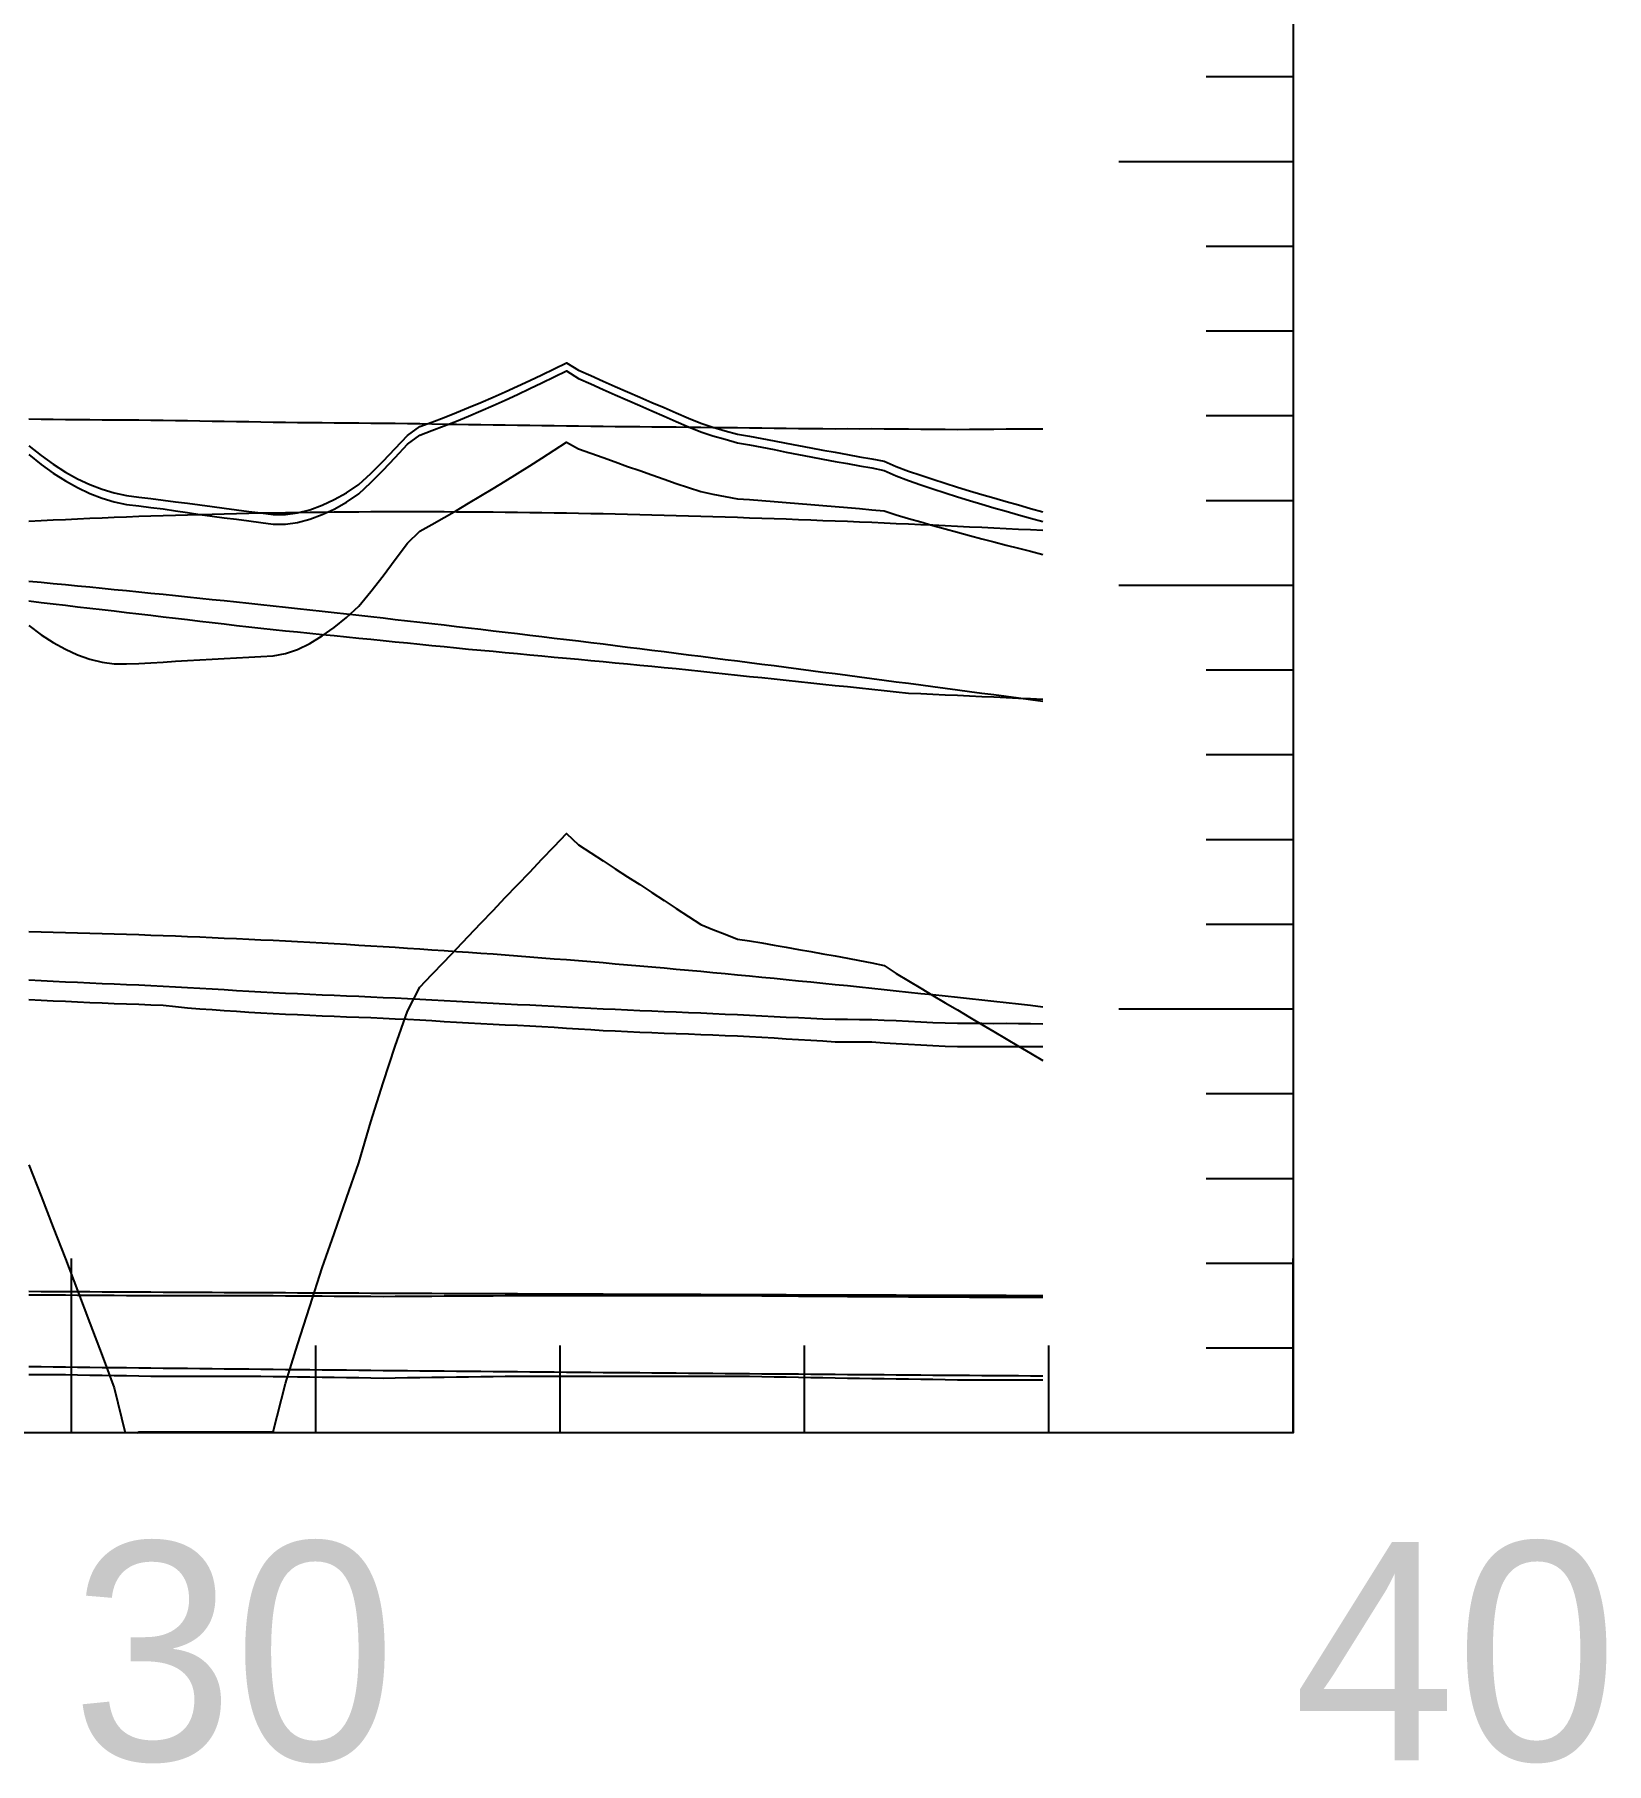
# Model space of a CAD drawing. Extents: x -35 to 191, y -35 to 135.
# Drawn here: x 133 to 190.7, y -12.1 to 51.3 of the extents above; entities that cross this region are included whole.
import ezdxf

# ---------------------------------------------------------------- set-up
doc = ezdxf.new("R2010")
doc.units = 0

msp = doc.modelspace()

# ---------------------------------------------------------------- linework, layer by layer
at = {"color": 0}
for p, q in [((179.2, 49.706), (176, 49.706)), ((179.2, 46.599), (172.8, 46.599)), ((179.2, 43.492), (176, 43.492)), ((179.2, 40.386), (176, 40.386)), ((179.2, 37.279), (176, 37.279)), ((179.2, 34.173), (176, 34.173)), ((179.2, 31.066), (172.8, 31.066)), ((179.2, 27.959), (176, 27.959)), ((179.2, 24.853), (176, 24.853)), ((179.2, 21.746), (176, 21.746)), ((179.2, 18.64), (176, 18.64)), ((179.2, 15.533), (172.8, 15.533)), ((179.2, 12.426), (176, 12.426)), ((179.2, 9.32), (176, 9.32)), ((134.4, 0), (134.4, 6.4)), ((179.2, 0), (179.2, 6.4)), ((179.2, 6.213), (176, 6.213)), ((143.36, 0), (143.36, 3.2)), ((152.32, 0), (152.32, 3.2)), ((161.28, 0), (161.28, 3.2)), ((170.24, 0), (170.24, 3.2)), ((179.2, 3.107), (176, 3.107))]:
    msp.add_line(p, q, dxfattribs=at)
msp.add_lwpolyline([(0, 0), (0, 108.731), (179.2, 108.731), (179.2, 0)], close=True, dxfattribs=at)
at = {"color": 2}
for points in [[(132.832, 36.18), (133.28, 35.825), (133.728, 35.507), (134.176, 35.224), (134.624, 34.979), (135.072, 34.763), (135.52, 34.59), (135.968, 34.458), (136.416, 34.362), (136.864, 34.306), (137.312, 34.251), (137.76, 34.193), (138.208, 34.135), (138.656, 34.077), (139.104, 34.018), (139.552, 33.959), (140, 33.9), (140.448, 33.841), (140.896, 33.782), (141.344, 33.724), (141.792, 33.67), (142.24, 33.669), (142.688, 33.724), (143.136, 33.84), (143.584, 34.014), (144.032, 34.211), (144.48, 34.464), (144.928, 34.764), (145.376, 35.175), (145.824, 35.619), (146.272, 36.082), (146.72, 36.559), (147.168, 36.891), (147.616, 37.057), (148.064, 37.227), (148.512, 37.403), (148.96, 37.586), (149.408, 37.774), (149.856, 37.967), (150.304, 38.166), (150.752, 38.37), (151.2, 38.578), (151.648, 38.79), (152.096, 39.007), (152.544, 39.228), (152.992, 38.956), (153.44, 38.756), (153.888, 38.557), (154.336, 38.359), (154.784, 38.163), (155.232, 37.969), (155.68, 37.777), (156.128, 37.586), (156.576, 37.392), (157.024, 37.2), (157.472, 37.009), (157.92, 36.87), (158.368, 36.739), (158.816, 36.608), (159.264, 36.533), (159.712, 36.448), (160.16, 36.364), (160.608, 36.279), (161.056, 36.194), (161.504, 36.11), (161.952, 36.027), (162.4, 35.946), (162.848, 35.868), (163.296, 35.784), (163.744, 35.703), (164.192, 35.616), (164.64, 35.429), (165.088, 35.256), (165.536, 35.106), (165.984, 34.957), (166.432, 34.813), (166.88, 34.672), (167.328, 34.537), (167.776, 34.404), (168.224, 34.273), (168.672, 34.145), (169.12, 34.017), (169.568, 33.889), (170.016, 33.761)], [(132.832, 31.229), (133.28, 31.186), (133.728, 31.143), (134.176, 31.099), (134.624, 31.056), (135.072, 31.012), (135.52, 30.967), (135.968, 30.923), (136.416, 30.878), (136.864, 30.833), (137.312, 30.787), (137.76, 30.742), (138.208, 30.696), (138.656, 30.649), (139.104, 30.603), (139.552, 30.556), (140, 30.509), (140.448, 30.462), (140.896, 30.414), (141.344, 30.367), (141.792, 30.319), (142.24, 30.27), (142.688, 30.222), (143.136, 30.173), (143.584, 30.124), (144.032, 30.074), (144.48, 30.024), (144.928, 29.974), (145.376, 29.924), (145.824, 29.874), (146.272, 29.823), (146.72, 29.772), (147.168, 29.721), (147.616, 29.669), (148.064, 29.617), (148.512, 29.565), (148.96, 29.513), (149.408, 29.46), (149.856, 29.407), (150.304, 29.354), (150.752, 29.301), (151.2, 29.247), (151.648, 29.193), (152.096, 29.139), (152.544, 29.085), (152.992, 29.03), (153.44, 28.975), (153.888, 28.92), (154.336, 28.865), (154.784, 28.809), (155.232, 28.754), (155.68, 28.698), (156.128, 28.641), (156.576, 28.585), (157.024, 28.528), (157.472, 28.472), (157.92, 28.415), (158.368, 28.357), (158.816, 28.3), (159.264, 28.242), (159.712, 28.185), (160.16, 28.127), (160.608, 28.069), (161.056, 28.01), (161.504, 27.952), (161.952, 27.893), (162.4, 27.835), (162.848, 27.776), (163.296, 27.717), (163.744, 27.658), (164.192, 27.599), (164.64, 27.539), (165.088, 27.48), (165.536, 27.421), (165.984, 27.361), (166.432, 27.301), (166.88, 27.242), (167.328, 27.182), (167.776, 27.122), (168.224, 27.063), (168.672, 27.003), (169.12, 26.943), (169.568, 26.884), (170.016, 26.824)], [(132.832, 18.38), (133.28, 18.37), (133.728, 18.36), (134.176, 18.349), (134.624, 18.337), (135.072, 18.325), (135.52, 18.311), (135.968, 18.298), (136.416, 18.283), (136.864, 18.268), (137.312, 18.252), (137.76, 18.236), (138.208, 18.218), (138.656, 18.201), (139.104, 18.182), (139.552, 18.163), (140, 18.143), (140.448, 18.123), (140.896, 18.102), (141.344, 18.08), (141.792, 18.058), (142.24, 18.035), (142.688, 18.012), (143.136, 17.988), (143.584, 17.963), (144.032, 17.938), (144.48, 17.912), (144.928, 17.886), (145.376, 17.859), (145.824, 17.831), (146.272, 17.803), (146.72, 17.774), (147.168, 17.745), (147.616, 17.715), (148.064, 17.684), (148.512, 17.653), (148.96, 17.621), (149.408, 17.589), (149.856, 17.557), (150.304, 17.523), (150.752, 17.49), (151.2, 17.455), (151.648, 17.42), (152.096, 17.385), (152.544, 17.349), (152.992, 17.313), (153.44, 17.276), (153.888, 17.239), (154.336, 17.201), (154.784, 17.162), (155.232, 17.124), (155.68, 17.084), (156.128, 17.045), (156.576, 17.004), (157.024, 16.964), (157.472, 16.922), (157.92, 16.881), (158.368, 16.839), (158.816, 16.796), (159.264, 16.754), (159.712, 16.71), (160.16, 16.667), (160.608, 16.623), (161.056, 16.578), (161.504, 16.533), (161.952, 16.488), (162.4, 16.442), (162.848, 16.397), (163.296, 16.35), (163.744, 16.304), (164.192, 16.257), (164.64, 16.21), (165.088, 16.162), (165.536, 16.114), (165.984, 16.066), (166.432, 16.018), (166.88, 15.97), (167.328, 15.921), (167.776, 15.872), (168.224, 15.823), (168.672, 15.774), (169.12, 15.724), (169.568, 15.675), (170.016, 15.625)], [(132.832, 16.613), (133.28, 16.587), (133.728, 16.563), (134.176, 16.54), (134.624, 16.52), (135.072, 16.499), (135.52, 16.48), (135.968, 16.461), (136.416, 16.441), (136.864, 16.423), (137.312, 16.404), (137.76, 16.382), (138.208, 16.357), (138.656, 16.33), (139.104, 16.304), (139.552, 16.277), (140, 16.25), (140.448, 16.224), (140.896, 16.198), (141.344, 16.172), (141.792, 16.148), (142.24, 16.126), (142.688, 16.104), (143.136, 16.085), (143.584, 16.064), (144.032, 16.045), (144.48, 16.026), (144.928, 16.006), (145.376, 15.987), (145.824, 15.966), (146.272, 15.944), (146.72, 15.922), (147.168, 15.899), (147.616, 15.874), (148.064, 15.85), (148.512, 15.826), (148.96, 15.802), (149.408, 15.778), (149.856, 15.755), (150.304, 15.733), (150.752, 15.711), (151.2, 15.69), (151.648, 15.667), (152.096, 15.644), (152.544, 15.621), (152.992, 15.598), (153.44, 15.575), (153.888, 15.552), (154.336, 15.53), (154.784, 15.508), (155.232, 15.489), (155.68, 15.469), (156.128, 15.45), (156.576, 15.432), (157.024, 15.413), (157.472, 15.394), (157.92, 15.375), (158.368, 15.355), (158.816, 15.334), (159.264, 15.312), (159.712, 15.29), (160.16, 15.268), (160.608, 15.246), (161.056, 15.224), (161.504, 15.203), (161.952, 15.183), (162.4, 15.169), (162.848, 15.162), (163.296, 15.156), (163.744, 15.151), (164.192, 15.135), (164.64, 15.116), (165.088, 15.094), (165.536, 15.072), (165.984, 15.051), (166.432, 15.034), (166.88, 15.021), (167.328, 15.017), (167.776, 15.016), (168.224, 15.013), (168.672, 15.017), (169.12, 15.014), (169.568, 15.011), (170.016, 15.002)], [(132.832, 2.436), (133.28, 2.43), (133.728, 2.425), (134.176, 2.42), (134.624, 2.414), (135.072, 2.409), (135.52, 2.404), (135.968, 2.399), (136.416, 2.394), (136.864, 2.389), (137.312, 2.384), (137.76, 2.379), (138.208, 2.374), (138.656, 2.369), (139.104, 2.364), (139.552, 2.359), (140, 2.355), (140.448, 2.35), (140.896, 2.345), (141.344, 2.34), (141.792, 2.336), (142.24, 2.331), (142.688, 2.327), (143.136, 2.322), (143.584, 2.318), (144.032, 2.313), (144.48, 2.309), (144.928, 2.304), (145.376, 2.3), (145.824, 2.295), (146.272, 2.291), (146.72, 2.287), (147.168, 2.283), (147.616, 2.278), (148.064, 2.274), (148.512, 2.27), (148.96, 2.266), (149.408, 2.262), (149.856, 2.257), (150.304, 2.253), (150.752, 2.249), (151.2, 2.245), (151.648, 2.241), (152.096, 2.237), (152.544, 2.233), (152.992, 2.229), (153.44, 2.225), (153.888, 2.221), (154.336, 2.218), (154.784, 2.214), (155.232, 2.21), (155.68, 2.206), (156.128, 2.202), (156.576, 2.199), (157.024, 2.195), (157.472, 2.191), (157.92, 2.187), (158.368, 2.184), (158.816, 2.18), (159.264, 2.176), (159.712, 2.173), (160.16, 2.169), (160.608, 2.166), (161.056, 2.162), (161.504, 2.158), (161.952, 2.155), (162.4, 2.151), (162.848, 2.148), (163.296, 2.145), (163.744, 2.141), (164.192, 2.138), (164.64, 2.134), (165.088, 2.131), (165.536, 2.127), (165.984, 2.124), (166.432, 2.121), (166.88, 2.117), (167.328, 2.114), (167.776, 2.111), (168.224, 2.108), (168.672, 2.104), (169.12, 2.101), (169.568, 2.098), (170.016, 2.095)]]:
    msp.add_lwpolyline(points, dxfattribs=at)
at = {"color": 1}
msp.add_lwpolyline([(132.832, 35.863), (133.28, 35.505), (133.728, 35.186), (134.176, 34.903), (134.624, 34.655), (135.072, 34.439), (135.52, 34.265), (135.968, 34.132), (136.416, 34.037), (136.864, 33.982), (137.312, 33.926), (137.76, 33.871), (138.208, 33.803), (138.656, 33.736), (139.104, 33.67), (139.552, 33.611), (140, 33.55), (140.448, 33.49), (140.896, 33.429), (141.344, 33.368), (141.792, 33.315), (142.24, 33.315), (142.688, 33.372), (143.136, 33.49), (143.584, 33.667), (144.032, 33.866), (144.48, 34.123), (144.928, 34.427), (145.376, 34.842), (145.824, 35.292), (146.272, 35.759), (146.72, 36.242), (147.168, 36.578), (147.616, 36.744), (148.064, 36.916), (148.512, 37.093), (148.96, 37.277), (149.408, 37.467), (149.856, 37.661), (150.304, 37.863), (150.752, 38.069), (151.2, 38.28), (151.648, 38.492), (152.096, 38.709), (152.544, 38.93), (152.992, 38.654), (153.44, 38.451), (153.888, 38.249), (154.336, 38.05), (154.784, 37.854), (155.232, 37.659), (155.68, 37.465), (156.128, 37.274), (156.576, 37.079), (157.024, 36.886), (157.472, 36.695), (157.92, 36.555), (158.368, 36.424), (158.816, 36.292), (159.264, 36.217), (159.712, 36.132), (160.16, 36.044), (160.608, 35.957), (161.056, 35.87), (161.504, 35.783), (161.952, 35.696), (162.4, 35.609), (162.848, 35.534), (163.296, 35.452), (163.744, 35.372), (164.192, 35.277), (164.64, 35.085), (165.088, 34.909), (165.536, 34.757), (165.984, 34.605), (166.432, 34.457), (166.88, 34.317), (167.328, 34.181), (167.776, 34.048), (168.224, 33.916), (168.672, 33.786), (169.12, 33.657), (169.568, 33.53), (170.016, 33.405)], dxfattribs=at)
at = {"color": 4}
for points in [[(132.832, 37.174), (133.28, 37.167), (133.728, 37.161), (134.176, 37.154), (134.624, 37.152), (135.072, 37.146), (135.52, 37.143), (135.968, 37.14), (136.416, 37.134), (136.864, 37.132), (137.312, 37.128), (137.76, 37.122), (138.208, 37.116), (138.656, 37.108), (139.104, 37.101), (139.552, 37.093), (140, 37.086), (140.448, 37.078), (140.896, 37.071), (141.344, 37.064), (141.792, 37.057), (142.24, 37.052), (142.688, 37.045), (143.136, 37.043), (143.584, 37.037), (144.032, 37.033), (144.48, 37.03), (144.928, 37.024), (145.376, 37.02), (145.824, 37.015), (146.272, 37.009), (146.72, 37.004), (147.168, 36.997), (147.616, 36.991), (148.064, 36.984), (148.512, 36.977), (148.96, 36.971), (149.408, 36.964), (149.856, 36.958), (150.304, 36.952), (150.752, 36.947), (151.2, 36.941), (151.648, 36.935), (152.096, 36.929), (152.544, 36.923), (152.992, 36.916), (153.44, 36.91), (153.888, 36.904), (154.336, 36.898), (154.784, 36.892), (155.232, 36.888), (155.68, 36.883), (156.128, 36.879), (156.576, 36.875), (157.024, 36.87), (157.472, 36.866), (157.92, 36.862), (158.368, 36.857), (158.816, 36.852), (159.264, 36.846), (159.712, 36.841), (160.16, 36.835), (160.608, 36.829), (161.056, 36.824), (161.504, 36.818), (161.952, 36.814), (162.4, 36.812), (162.848, 36.814), (163.296, 36.81), (163.744, 36.819), (164.192, 36.813), (164.64, 36.809), (165.088, 36.803), (165.536, 36.798), (165.984, 36.793), (166.432, 36.79), (166.88, 36.785), (167.328, 36.791), (167.776, 36.794), (168.224, 36.792), (168.672, 36.806), (169.12, 36.804), (169.568, 36.807), (170.016, 36.807)], [(132.832, 29.593), (133.28, 29.262), (133.728, 28.974), (134.176, 28.73), (134.624, 28.528), (135.072, 28.364), (135.52, 28.252), (135.968, 28.188), (136.416, 28.188), (136.864, 28.2), (137.312, 28.229), (137.76, 28.257), (138.208, 28.285), (138.656, 28.313), (139.104, 28.34), (139.552, 28.366), (140, 28.392), (140.448, 28.417), (140.896, 28.442), (141.344, 28.466), (141.792, 28.49), (142.24, 28.571), (142.688, 28.718), (143.136, 28.933), (143.584, 29.214), (144.032, 29.519), (144.48, 29.887), (144.928, 30.306), (145.376, 30.847), (145.824, 31.423), (146.272, 32.014), (146.72, 32.618), (147.168, 33.056), (147.616, 33.306), (148.064, 33.56), (148.512, 33.818), (148.96, 34.081), (149.408, 34.347), (149.856, 34.617), (150.304, 34.892), (150.752, 35.17), (151.2, 35.452), (151.648, 35.737), (152.096, 36.026), (152.544, 36.318), (152.992, 36.078), (153.44, 35.915), (153.888, 35.753), (154.336, 35.592), (154.784, 35.432), (155.232, 35.275), (155.68, 35.118), (156.128, 34.963), (156.576, 34.809), (157.024, 34.657), (157.472, 34.506), (157.92, 34.411), (158.368, 34.324), (158.816, 34.238), (159.264, 34.213), (159.712, 34.178), (160.16, 34.142), (160.608, 34.106), (161.056, 34.07), (161.504, 34.034), (161.952, 33.997), (162.4, 33.961), (162.848, 33.925), (163.296, 33.882), (163.744, 33.841), (164.192, 33.799), (164.64, 33.652), (165.088, 33.522), (165.536, 33.393), (165.984, 33.266), (166.432, 33.143), (166.88, 33.02), (167.328, 32.899), (167.776, 32.78), (168.224, 32.662), (168.672, 32.545), (169.12, 32.431), (169.568, 32.317), (170.016, 32.206)], [(132.832, 5.062), (133.28, 5.062), (133.728, 5.062), (134.176, 5.059), (134.624, 5.056), (135.072, 5.053), (135.52, 5.05), (135.968, 5.047), (136.416, 5.044), (136.864, 5.041), (137.312, 5.038), (137.76, 5.035), (138.208, 5.035), (138.656, 5.035), (139.104, 5.035), (139.552, 5.035), (140, 5.035), (140.448, 5.035), (140.896, 5.035), (141.344, 5.035), (141.792, 5.033), (142.24, 5.03), (142.688, 5.027), (143.136, 5.024), (143.584, 5.021), (144.032, 5.019), (144.48, 5.016), (144.928, 5.013), (145.376, 5.01), (145.824, 5.008), (146.272, 5.011), (146.72, 5.013), (147.168, 5.016), (147.616, 5.018), (148.064, 5.021), (148.512, 5.024), (148.96, 5.026), (149.408, 5.029), (149.856, 5.031), (150.304, 5.034), (150.752, 5.035), (151.2, 5.035), (151.648, 5.035), (152.096, 5.035), (152.544, 5.035), (152.992, 5.035), (153.44, 5.035), (153.888, 5.035), (154.336, 5.035), (154.784, 5.035), (155.232, 5.035), (155.68, 5.035), (156.128, 5.035), (156.576, 5.035), (157.024, 5.035), (157.472, 5.035), (157.92, 5.035), (158.368, 5.035), (158.816, 5.035), (159.264, 5.035), (159.712, 5.03), (160.16, 5.027), (160.608, 5.024), (161.056, 5.02), (161.504, 5.017), (161.952, 5.014), (162.4, 5.011), (162.848, 5.008), (163.296, 5.005), (163.744, 5.002), (164.192, 5), (164.64, 4.997), (165.088, 4.994), (165.536, 4.992), (165.984, 4.989), (166.432, 4.986), (166.88, 4.984), (167.328, 4.981), (167.776, 4.982), (168.224, 4.982), (168.672, 4.982), (169.12, 4.982), (169.568, 4.982), (170.016, 4.982)]]:
    msp.add_lwpolyline(points, dxfattribs=at)
at = {"color": 3}
for points in [[(132.832, 33.42), (133.28, 33.443), (133.728, 33.466), (134.176, 33.487), (134.624, 33.508), (135.072, 33.528), (135.52, 33.547), (135.968, 33.565), (136.416, 33.583), (136.864, 33.6), (137.312, 33.615), (137.76, 33.63), (138.208, 33.645), (138.656, 33.658), (139.104, 33.671), (139.552, 33.683), (140, 33.694), (140.448, 33.704), (140.896, 33.714), (141.344, 33.723), (141.792, 33.731), (142.24, 33.739), (142.688, 33.745), (143.136, 33.751), (143.584, 33.757), (144.032, 33.761), (144.48, 33.765), (144.928, 33.768), (145.376, 33.771), (145.824, 33.773), (146.272, 33.774), (146.72, 33.775), (147.168, 33.774), (147.616, 33.774), (148.064, 33.772), (148.512, 33.77), (148.96, 33.767), (149.408, 33.764), (149.856, 33.76), (150.304, 33.756), (150.752, 33.751), (151.2, 33.745), (151.648, 33.739), (152.096, 33.732), (152.544, 33.724), (152.992, 33.716), (153.44, 33.708), (153.888, 33.699), (154.336, 33.689), (154.784, 33.679), (155.232, 33.668), (155.68, 33.657), (156.128, 33.645), (156.576, 33.633), (157.024, 33.621), (157.472, 33.607), (157.92, 33.594), (158.368, 33.58), (158.816, 33.565), (159.264, 33.55), (159.712, 33.535), (160.16, 33.519), (160.608, 33.503), (161.056, 33.487), (161.504, 33.47), (161.952, 33.452), (162.4, 33.435), (162.848, 33.417), (163.296, 33.398), (163.744, 33.38), (164.192, 33.361), (164.64, 33.341), (165.088, 33.322), (165.536, 33.302), (165.984, 33.282), (166.432, 33.261), (166.88, 33.241), (167.328, 33.22), (167.776, 33.199), (168.224, 33.177), (168.672, 33.156), (169.12, 33.134), (169.568, 33.112), (170.016, 33.09)], [(132.832, 5.192), (133.28, 5.189), (133.728, 5.187), (134.176, 5.185), (134.624, 5.182), (135.072, 5.18), (135.52, 5.177), (135.968, 5.175), (136.416, 5.173), (136.864, 5.17), (137.312, 5.168), (137.76, 5.166), (138.208, 5.163), (138.656, 5.161), (139.104, 5.159), (139.552, 5.157), (140, 5.154), (140.448, 5.152), (140.896, 5.15), (141.344, 5.148), (141.792, 5.146), (142.24, 5.144), (142.688, 5.142), (143.136, 5.14), (143.584, 5.138), (144.032, 5.136), (144.48, 5.134), (144.928, 5.132), (145.376, 5.13), (145.824, 5.128), (146.272, 5.126), (146.72, 5.124), (147.168, 5.122), (147.616, 5.12), (148.064, 5.118), (148.512, 5.116), (148.96, 5.114), (149.408, 5.113), (149.856, 5.111), (150.304, 5.109), (150.752, 5.107), (151.2, 5.105), (151.648, 5.104), (152.096, 5.102), (152.544, 5.1), (152.992, 5.098), (153.44, 5.097), (153.888, 5.095), (154.336, 5.093), (154.784, 5.092), (155.232, 5.09), (155.68, 5.088), (156.128, 5.087), (156.576, 5.085), (157.024, 5.083), (157.472, 5.082), (157.92, 5.08), (158.368, 5.079), (158.816, 5.077), (159.264, 5.076), (159.712, 5.074), (160.16, 5.072), (160.608, 5.071), (161.056, 5.069), (161.504, 5.068), (161.952, 5.066), (162.4, 5.065), (162.848, 5.063), (163.296, 5.062), (163.744, 5.061), (164.192, 5.059), (164.64, 5.058), (165.088, 5.056), (165.536, 5.055), (165.984, 5.053), (166.432, 5.052), (166.88, 5.051), (167.328, 5.049), (167.776, 5.048), (168.224, 5.046), (168.672, 5.045), (169.12, 5.044), (169.568, 5.042), (170.016, 5.041)]]:
    msp.add_lwpolyline(points, dxfattribs=at)
at = {"color": 6}
for points in [[(132.832, 30.501), (133.28, 30.447), (133.728, 30.394), (134.176, 30.341), (134.624, 30.288), (135.072, 30.236), (135.52, 30.183), (135.968, 30.13), (136.416, 30.078), (136.864, 30.025), (137.312, 29.972), (137.76, 29.919), (138.208, 29.867), (138.656, 29.814), (139.104, 29.761), (139.552, 29.709), (140, 29.656), (140.448, 29.603), (140.896, 29.55), (141.344, 29.498), (141.792, 29.451), (142.24, 29.406), (142.688, 29.361), (143.136, 29.316), (143.584, 29.271), (144.032, 29.226), (144.48, 29.182), (144.928, 29.137), (145.376, 29.092), (145.824, 29.047), (146.272, 29.002), (146.72, 28.958), (147.168, 28.913), (147.616, 28.868), (148.064, 28.823), (148.512, 28.778), (148.96, 28.736), (149.408, 28.694), (149.856, 28.652), (150.304, 28.61), (150.752, 28.568), (151.2, 28.526), (151.648, 28.484), (152.096, 28.442), (152.544, 28.4), (152.992, 28.358), (153.44, 28.316), (153.888, 28.274), (154.336, 28.232), (154.784, 28.19), (155.232, 28.148), (155.68, 28.106), (156.128, 28.064), (156.576, 28.016), (157.024, 27.969), (157.472, 27.922), (157.92, 27.875), (158.368, 27.828), (158.816, 27.78), (159.264, 27.733), (159.712, 27.686), (160.16, 27.639), (160.608, 27.592), (161.056, 27.545), (161.504, 27.497), (161.952, 27.45), (162.4, 27.403), (162.848, 27.356), (163.296, 27.309), (163.744, 27.262), (164.192, 27.214), (164.64, 27.167), (165.088, 27.12), (165.536, 27.102), (165.984, 27.081), (166.432, 27.061), (166.88, 27.041), (167.328, 27.02), (167.776, 27), (168.224, 26.98), (168.672, 26.959), (169.12, 26.939), (169.568, 26.918), (170.016, 26.898)], [(136.794, 0), (136.864, 0.039), (137.312, 0.039), (137.76, 0.039), (138.208, 0.039), (138.656, 0.039), (139.104, 0.039), (139.552, 0.039), (140, 0.039), (140.448, 0.039), (140.896, 0.039), (141.344, 0.039), (141.792, 0.039), (142.24, 1.812), (142.688, 3.225), (143.136, 4.638), (143.584, 6.052), (144.032, 7.302), (144.48, 8.601), (144.928, 9.901), (145.376, 11.402), (145.824, 12.836), (146.272, 14.184), (146.72, 15.464), (147.168, 16.336), (147.616, 16.806), (148.064, 17.275), (148.512, 17.745), (148.96, 18.214), (149.408, 18.684), (149.856, 19.153), (150.304, 19.623), (150.752, 20.092), (151.2, 20.562), (151.648, 21.031), (152.096, 21.501), (152.544, 21.97), (152.992, 21.554), (153.44, 21.263), (153.888, 20.972), (154.336, 20.681), (154.784, 20.39), (155.232, 20.099), (155.68, 19.808), (156.128, 19.517), (156.576, 19.226), (157.024, 18.935), (157.472, 18.644), (157.92, 18.453), (158.368, 18.278), (158.816, 18.104), (159.264, 18.045), (159.712, 17.965), (160.16, 17.886), (160.608, 17.806), (161.056, 17.727), (161.504, 17.647), (161.952, 17.567), (162.4, 17.488), (162.848, 17.408), (163.296, 17.318), (163.744, 17.228), (164.192, 17.139), (164.64, 16.84), (165.088, 16.571), (165.536, 16.302), (165.984, 16.033), (166.432, 15.77), (166.88, 15.506), (167.328, 15.241), (167.776, 14.976), (168.224, 14.711), (168.672, 14.446), (169.12, 14.182), (169.568, 13.917), (170.016, 13.652)], [(132.832, 15.891), (133.28, 15.866), (133.728, 15.843), (134.176, 15.823), (134.624, 15.802), (135.072, 15.784), (135.52, 15.766), (135.968, 15.748), (136.416, 15.73), (136.864, 15.712), (137.312, 15.694), (137.76, 15.676), (138.208, 15.629), (138.656, 15.586), (139.104, 15.544), (139.552, 15.519), (140, 15.488), (140.448, 15.457), (140.896, 15.427), (141.344, 15.396), (141.792, 15.373), (142.24, 15.353), (142.688, 15.333), (143.136, 15.314), (143.584, 15.296), (144.032, 15.277), (144.48, 15.259), (144.928, 15.241), (145.376, 15.223), (145.824, 15.203), (146.272, 15.183), (146.72, 15.163), (147.168, 15.139), (147.616, 15.113), (148.064, 15.088), (148.512, 15.063), (148.96, 15.037), (149.408, 15.012), (149.856, 14.987), (150.304, 14.966), (150.752, 14.946), (151.2, 14.927), (151.648, 14.9), (152.096, 14.872), (152.544, 14.843), (152.992, 14.814), (153.44, 14.786), (153.888, 14.757), (154.336, 14.735), (154.784, 14.716), (155.232, 14.696), (155.68, 14.678), (156.128, 14.66), (156.576, 14.643), (157.024, 14.625), (157.472, 14.608), (157.92, 14.59), (158.368, 14.572), (158.816, 14.551), (159.264, 14.529), (159.712, 14.508), (160.16, 14.478), (160.608, 14.451), (161.056, 14.424), (161.504, 14.396), (161.952, 14.369), (162.4, 14.341), (162.848, 14.342), (163.296, 14.342), (163.744, 14.342), (164.192, 14.305), (164.64, 14.279), (165.088, 14.253), (165.536, 14.227), (165.984, 14.202), (166.432, 14.176), (166.88, 14.167), (167.328, 14.167), (167.776, 14.167), (168.224, 14.167), (168.672, 14.167), (169.12, 14.167), (169.568, 14.167), (170.016, 14.167)], [(132.832, 9.834), (133.28, 8.676), (133.728, 7.526), (134.176, 6.377), (134.624, 5.227), (135.072, 4.024), (135.52, 2.836), (135.968, 1.649), (136.365, 0)], [(132.832, 2.146), (133.28, 2.146), (133.728, 2.146), (134.176, 2.137), (134.624, 2.13), (135.072, 2.123), (135.52, 2.115), (135.968, 2.108), (136.416, 2.101), (136.864, 2.094), (137.312, 2.087), (137.76, 2.079), (138.208, 2.08), (138.656, 2.08), (139.104, 2.08), (139.552, 2.08), (140, 2.08), (140.448, 2.08), (140.896, 2.08), (141.344, 2.08), (141.792, 2.074), (142.24, 2.067), (142.688, 2.06), (143.136, 2.054), (143.584, 2.047), (144.032, 2.04), (144.48, 2.033), (144.928, 2.027), (145.376, 2.02), (145.824, 2.013), (146.272, 2.021), (146.72, 2.027), (147.168, 2.034), (147.616, 2.04), (148.064, 2.046), (148.512, 2.052), (148.96, 2.058), (149.408, 2.065), (149.856, 2.071), (150.304, 2.077), (150.752, 2.08), (151.2, 2.08), (151.648, 2.08), (152.096, 2.08), (152.544, 2.08), (152.992, 2.08), (153.44, 2.08), (153.888, 2.08), (154.336, 2.08), (154.784, 2.08), (155.232, 2.08), (155.68, 2.08), (156.128, 2.08), (156.576, 2.08), (157.024, 2.08), (157.472, 2.08), (157.92, 2.08), (158.368, 2.08), (158.816, 2.08), (159.264, 2.08), (159.712, 2.068), (160.16, 2.06), (160.608, 2.052), (161.056, 2.045), (161.504, 2.037), (161.952, 2.029), (162.4, 2.021), (162.848, 2.013), (163.296, 2.006), (163.744, 2), (164.192, 1.993), (164.64, 1.986), (165.088, 1.979), (165.536, 1.972), (165.984, 1.966), (166.432, 1.959), (166.88, 1.952), (167.328, 1.945), (167.776, 1.948), (168.224, 1.948), (168.672, 1.948), (169.12, 1.948), (169.568, 1.948), (170.016, 1.948)]]:
    msp.add_lwpolyline(points, dxfattribs=at)

# ---------------------------------------------------------------- texts
at = {"color": 0}
for s, p in [('30', (134.4, -12)), ('40', (179.2, -12))]:
    msp.add_text(s, height=8, dxfattribs=at).set_placement(p)

doc.saveas('drawing.dxf')
